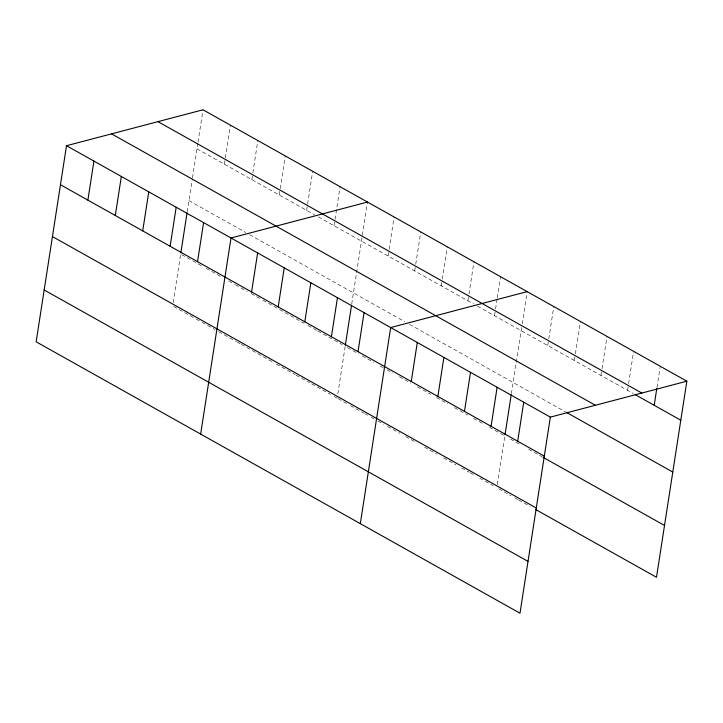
<?xml version="1.0" encoding="UTF-8"?>
<svg xmlns="http://www.w3.org/2000/svg" width="723" height="723" viewBox="0 0 723 723"><rect width="100%" height="100%" fill="white"/><g stroke="black" fill="none" stroke-linecap="round" stroke-linejoin="round"><path stroke-width="0.54" stroke-dasharray="3.62 2.71" d="M173.159 302.639L180.678 254.044M187.221 211.767L192.291 179.051M192.454 177.966L197.831 143.235M198.003 142.124L203.009 109.788M224.383 164.193L230.429 125.16M251.803 179.575L252.661 173.999M252.842 172.887L257.849 140.542M279.223 194.957L285.26 155.924M306.633 210.339L312.679 171.306M334.053 225.712L340.099 186.679M337.831 393.836L345.178 346.326L358.491 353.791M351.73 304.049L367.519 202.06M388.088 256.023L388.947 250.447M389.119 249.327L394.125 216.99M414.695 270.953L415.562 265.377M415.734 264.257L420.741 231.92M441.31 285.874L442.169 280.298M442.34 279.186L447.347 246.841M467.917 300.804L468.784 295.228M468.956 294.116L473.963 261.771M494.532 315.734L495.391 310.158M495.562 309.037L497.117 299.006M497.288 297.885L500.569 276.701M497.325 484.482L504.853 435.888L489.643 427.356M511.396 393.61L522.006 325.079M522.178 323.967L527.184 291.631M547.754 345.585L548.612 340.009M548.784 338.897L553.791 306.552M574.36 360.515L575.228 354.939M575.4 353.818L580.406 321.482M600.976 375.445L601.834 369.869M602.006 368.748L607.013 336.412M627.582 390.366L628.45 384.79M628.621 383.678L633.628 351.333M656.963 387.456L660.063 367.383M196.963 148.811L314.469 214.731M318.391 216.927L473.619 304.003M477.424 306.136L633.285 393.565M188.947 200.642L245.739 232.508M249.652 234.704L404.772 321.717M409.525 324.383L565.386 411.812M181.654 254.595L202.223 266.127M206.136 268.332L221.798 277.117M228.658 280.958L234.532 284.256M235.508 284.808L247.266 291.396M251.179 293.592L261.952 299.638M262.928 300.19L304.058 323.253M307.971 325.449L316.782 330.393M317.768 330.944L342.241 344.681M362.286 355.924L373.692 362.322M380.343 366.055L383.199 367.655M387.004 369.787L392.706 372.978M399.358 376.71L410.763 383.109M417.415 386.841L430.718 394.306M436.421 397.505L447.826 403.904M454.478 407.636L467.781 415.101M473.484 418.301L483.94 424.166M510.555 439.087L521.003 444.952M528.612 449.218L541.916 456.683M173.628 306.425L195.174 318.509M196.15 319.06L200.072 321.256M202.024 322.359L214.758 329.498M218.671 331.694L236.304 341.581M237.28 342.133L240.217 343.777M241.193 344.329L272.535 361.907M276.448 364.103L295.056 374.541M296.032 375.083L309.742 382.774M311.703 383.877L330.303 394.315M334.225 396.511L337.162 398.156M338.111 398.689L346.66 403.488M350.465 405.621L363.768 413.086M364.717 413.619L367.573 415.219M371.369 417.352L374.225 418.951M378.03 421.084L383.732 424.284M387.528 426.407L399.882 433.339M405.585 436.538L416.041 442.404M424.591 447.203L436.954 454.134M443.606 457.867L455.96 464.799M461.663 467.998L469.263 472.264M470.212 472.797L474.017 474.93M479.72 478.129L493.023 485.585M498.725 488.784L511.08 495.716M514.884 497.849L517.731 499.448M518.689 499.982L530.086 506.38"/><path stroke-width="1.08" d="M686.85 381.193L203.009 109.788L66.507 145.712L36.15 341.807L519.991 613.212L550.348 417.126L686.85 381.193L656.493 577.288L535.788 509.579M87.881 200.126L93.927 161.093M115.3 215.508L121.347 176.475M142.72 230.881L148.757 191.857M170.131 246.263L176.177 207.23M180.849 252.933L187.049 212.887M197.551 261.645L203.597 222.612M200.66 434.089L231.017 237.994L367.519 202.06M251.586 291.956L257.623 252.923M278.192 306.877L284.238 267.844M304.808 321.807L310.845 282.774M331.414 336.737L337.46 297.704M345.35 345.214L351.559 305.16M358.03 351.658L364.067 312.634M360.325 523.651L390.682 327.555L527.184 291.631M411.251 381.518L417.288 342.485M437.858 396.448L443.904 357.415M464.473 411.369L470.51 372.336M491.08 426.299L497.126 387.266M505.025 434.776L511.224 394.731M517.695 441.229L523.732 402.196M654.198 405.296L656.782 388.567M157.966 121.645L641.807 393.05M635.192 394.631L680.804 420.226M111.55 133.854L595.39 405.269M566.335 412.345L672.788 472.056M66.507 145.712L550.348 417.126M60.461 184.745L544.302 456.15M542.865 457.216L664.518 525.458M52.445 236.575L536.285 507.989M44.175 289.977L528.016 561.382"/></g></svg>
